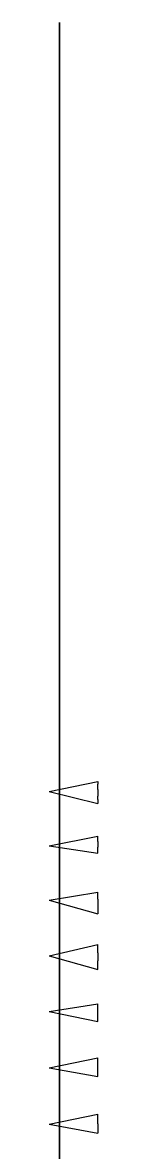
# Model space of a CAD drawing. Header units: metres. Extents: x 64 to 540, y -564 to -64.
# Drawn here: x 160.05 to 161.95, y -481.34 to -437.06 of the extents above; entities that cross this region are included whole.
import ezdxf

# ---------------------------------------------------------------- set-up
doc = ezdxf.new("R2010")
doc.units = ezdxf.units.M

msp = doc.modelspace()

# ---------------------------------------------------------------- linework, layer by layer
for p, q in [((160.446, -437.075), (160.446, -437.062)), ((160.446, -437.062), (160.446, -437.269)), ((160.446, -437.282), (160.446, -437.075)), ((160.446, -437.269), (160.446, -437.282)), ((160.446, -437.295), (160.446, -437.282)), ((160.446, -437.282), (160.446, -437.489)), ((160.446, -437.502), (160.446, -437.295)), ((160.446, -437.489), (160.446, -437.502)), ((160.446, -437.528), (160.446, -437.502)), ((160.446, -437.502), (160.446, -437.914)), ((160.446, -437.941), (160.446, -437.528)), ((160.446, -437.914), (160.446, -437.941)), ((160.446, -437.966), (160.446, -437.941)), ((160.446, -437.941), (160.446, -438.352)), ((160.446, -438.378), (160.446, -437.966)), ((160.446, -438.352), (160.446, -438.378)), ((160.446, -438.416), (160.446, -438.378)), ((160.446, -438.378), (160.446, -438.99)), ((160.446, -439.028), (160.446, -438.416)), ((160.446, -438.99), (160.446, -439.03)), ((160.446, -439.068), (160.446, -439.028)), ((160.446, -439.03), (160.446, -439.642)), ((160.446, -439.68), (160.446, -439.068)), ((160.446, -439.642), (160.446, -439.68)), ((160.446, -439.73), (160.446, -439.68)), ((160.446, -439.68), (160.446, -440.487)), ((160.446, -440.54), (160.446, -439.73)), ((160.446, -440.487), (160.446, -440.54)), ((160.446, -440.59), (160.446, -440.54)), ((160.446, -440.54), (160.446, -441.347)), ((160.446, -441.397), (160.446, -440.59)), ((160.446, -441.347), (160.446, -441.397)), ((160.446, -442.391), (160.446, -441.397)), ((160.446, -441.397), (160.446, -442.391)), ((160.446, -442.455), (160.446, -442.391)), ((160.446, -442.391), (160.446, -442.455)), ((160.446, -443.449), (160.446, -442.455)), ((160.446, -442.455), (160.446, -443.449)), ((160.446, -443.51), (160.446, -443.449)), ((160.446, -443.449), (160.446, -443.51)), ((160.446, -444.681), (160.446, -443.51)), ((160.446, -443.51), (160.446, -444.681)), ((160.446, -444.757), (160.446, -444.681)), ((160.446, -444.681), (160.446, -444.757)), ((160.446, -445.928), (160.446, -444.757)), ((160.446, -444.757), (160.446, -445.928)), ((160.446, -446), (160.446, -445.928)), ((160.446, -445.928), (160.446, -446)), ((160.446, -446.083), (160.446, -446)), ((160.446, -446), (160.446, -447.336)), ((160.446, -447.423), (160.446, -446.083)), ((160.446, -447.336), (160.446, -447.423)), ((160.446, -447.505), (160.446, -447.423)), ((160.446, -447.423), (160.446, -448.758)), ((160.446, -448.841), (160.446, -447.505)), ((160.446, -448.758), (160.446, -448.841)), ((160.446, -448.933), (160.446, -448.841)), ((160.446, -448.841), (160.446, -450.328)), ((160.446, -450.425), (160.446, -448.933)), ((160.446, -450.328), (160.446, -450.425)), ((160.446, -450.517), (160.446, -450.425)), ((160.446, -450.425), (160.446, -451.912)), ((160.446, -452.004), (160.446, -450.517)), ((160.446, -451.912), (160.446, -452.004)), ((160.446, -452.105), (160.446, -452.004)), ((160.446, -452.004), (160.446, -453.629)), ((160.446, -453.735), (160.446, -452.105)), ((160.446, -453.629), (160.446, -453.735)), ((160.446, -453.835), (160.446, -453.735)), ((160.446, -453.735), (160.446, -455.359)), ((160.446, -455.459), (160.446, -453.835)), ((160.446, -455.359), (160.446, -455.459)), ((160.446, -457.205), (160.446, -455.459)), ((160.446, -455.459), (160.446, -455.567)), ((160.446, -455.567), (160.446, -457.313)), ((160.446, -457.319), (160.446, -457.205)), ((160.446, -457.313), (160.446, -457.426)), ((160.446, -459.064), (160.446, -457.319)), ((160.446, -457.426), (160.446, -459.172)), ((160.446, -459.172), (160.446, -459.064)), ((160.446, -461.021), (160.446, -459.172)), ((160.446, -459.172), (160.446, -461.021)), ((160.446, -461.141), (160.446, -461.021)), ((160.446, -461.021), (160.446, -461.141)), ((160.446, -462.99), (160.446, -461.141)), ((160.446, -461.141), (160.446, -462.99)), ((160.446, -463.104), (160.446, -462.99)), ((160.446, -462.99), (160.446, -463.104)), ((160.446, -463.224), (160.446, -463.104)), ((160.446, -463.104), (160.446, -465.038)), ((160.446, -465.158), (160.446, -463.224)), ((160.446, -465.038), (160.446, -465.165)), ((160.446, -465.284), (160.446, -465.158)), ((160.446, -465.165), (160.446, -467.099)), ((160.446, -467.218), (160.446, -465.284)), ((160.446, -466.356), (160.446, -466.337)), ((160.446, -466.337), (160.446, -466.356)), ((160.446, -466.384), (160.446, -466.356)), ((160.446, -466.356), (160.446, -466.384)), ((160.446, -466.411), (160.446, -466.384)), ((160.446, -466.384), (160.446, -466.411)), ((160.446, -466.458), (160.446, -466.411)), ((160.446, -466.411), (160.446, -466.458)), ((160.446, -466.504), (160.446, -466.458)), ((160.446, -466.458), (160.446, -466.504)), ((160.446, -466.569), (160.446, -466.504)), ((160.446, -466.504), (160.446, -466.569)), ((160.446, -466.57), (160.446, -466.569)), ((160.446, -466.569), (160.446, -466.635)), ((160.446, -466.635), (160.446, -466.57)), ((160.446, -466.718), (160.446, -466.635)), ((160.446, -466.635), (160.446, -466.718)), ((160.046, -467.196), (161.946, -466.8)), ((160.446, -466.802), (160.446, -466.718)), ((160.446, -466.718), (160.446, -466.802)), ((160.446, -466.903), (160.446, -466.802)), ((160.446, -466.802), (160.446, -466.903)), ((160.446, -467.003), (160.446, -466.903)), ((160.446, -466.903), (160.446, -467.003)), ((160.446, -467.005), (160.446, -467.003)), ((160.446, -467.003), (160.446, -467.124)), ((160.446, -467.124), (160.446, -467.005)), ((160.446, -467.099), (160.446, -467.218)), ((160.446, -467.241), (160.446, -467.124)), ((160.446, -467.124), (160.446, -467.241)), ((161.946, -466.8), (161.946, -466.902)), ((161.946, -467.003), (161.946, -466.902)), ((161.946, -467.122), (161.946, -467.003)), ((161.946, -467.122), (161.946, -467.241)), ((160.046, -467.196), (161.946, -467.668)), ((160.446, -467.342), (160.446, -467.218)), ((160.446, -467.218), (160.446, -467.342)), ((160.446, -467.378), (160.446, -467.241)), ((160.446, -467.241), (160.446, -467.378)), ((160.446, -469.342), (160.446, -467.342)), ((160.446, -467.342), (160.446, -469.342)), ((160.446, -467.512), (160.446, -467.378)), ((160.446, -467.378), (160.446, -467.512)), ((160.446, -467.517), (160.446, -467.512)), ((160.446, -467.512), (160.446, -467.517)), ((160.446, -467.671), (160.446, -467.517)), ((160.446, -467.517), (160.446, -467.671)), ((161.946, -467.241), (161.946, -467.378)), ((161.946, -467.514), (161.946, -467.378)), ((161.946, -467.514), (161.946, -467.668)), ((160.446, -467.825), (160.446, -467.671)), ((160.446, -467.671), (160.446, -467.825)), ((160.446, -467.993), (160.446, -467.825)), ((160.446, -467.825), (160.446, -467.993)), ((160.446, -467.995), (160.446, -467.993)), ((160.446, -467.993), (160.446, -468.166)), ((160.446, -468.166), (160.446, -467.995)), ((160.446, -468.353), (160.446, -468.166)), ((160.446, -468.166), (160.446, -468.353)), ((160.446, -468.54), (160.446, -468.353)), ((160.446, -468.353), (160.446, -468.54)), ((160.446, -468.743), (160.446, -468.54)), ((160.446, -468.54), (160.446, -468.743)), ((160.446, -468.946), (160.446, -468.743)), ((160.446, -468.743), (160.446, -468.946)), ((160.046, -469.326), (161.946, -468.943)), ((160.046, -469.326), (161.946, -469.613)), ((160.446, -469.161), (160.446, -468.946)), ((160.446, -468.946), (160.446, -469.161)), ((160.446, -469.165), (160.446, -469.161)), ((160.446, -469.161), (160.446, -469.383)), ((160.446, -469.383), (160.446, -469.165)), ((161.946, -469.161), (161.946, -468.943)), ((161.946, -469.161), (161.946, -469.38)), ((160.446, -469.472), (160.446, -469.342)), ((160.446, -469.342), (160.446, -469.472)), ((160.446, -469.613), (160.446, -469.383)), ((160.446, -469.383), (160.446, -469.613)), ((160.446, -471.472), (160.446, -469.472)), ((160.446, -469.472), (160.446, -471.472)), ((160.446, -469.616), (160.446, -469.613)), ((160.446, -469.613), (160.446, -469.85)), ((160.446, -469.85), (160.446, -469.616)), ((161.946, -469.613), (161.946, -469.38)), ((160.446, -470.093), (160.446, -469.85)), ((160.446, -469.85), (160.446, -470.093)), ((160.446, -470.097), (160.446, -470.093)), ((160.446, -470.093), (160.446, -470.097)), ((160.446, -470.341), (160.446, -470.097)), ((160.446, -470.097), (160.446, -470.341)), ((160.446, -470.602), (160.446, -470.341)), ((160.446, -470.341), (160.446, -470.602)), ((160.446, -470.859), (160.446, -470.602)), ((160.446, -470.602), (160.446, -470.859)), ((160.446, -470.863), (160.446, -470.859)), ((160.446, -470.859), (160.446, -470.863)), ((160.446, -471.137), (160.446, -470.863)), ((160.446, -470.863), (160.446, -471.137)), ((160.046, -471.457), (161.946, -471.137)), ((160.046, -471.457), (161.946, -471.984)), ((160.446, -471.411), (160.446, -471.137)), ((160.446, -471.137), (160.446, -471.411)), ((160.446, -471.416), (160.446, -471.411)), ((160.446, -471.411), (160.446, -471.698)), ((160.446, -471.698), (160.446, -471.416)), ((160.446, -471.599), (160.446, -471.472)), ((160.446, -471.472), (160.446, -473.523)), ((161.946, -471.411), (161.946, -471.137)), ((161.946, -471.411), (161.946, -471.698)), ((160.446, -473.645), (160.446, -471.599)), ((160.446, -471.702), (160.446, -471.698)), ((160.446, -471.698), (160.446, -471.98)), ((160.446, -471.989), (160.446, -471.702)), ((160.446, -471.98), (160.446, -471.989)), ((160.446, -472.282), (160.446, -471.989)), ((160.446, -471.989), (160.446, -472.282)), ((161.946, -471.698), (161.946, -471.984)), ((160.446, -472.287), (160.446, -472.282)), ((160.446, -472.282), (160.446, -472.58)), ((160.446, -472.58), (160.446, -472.287)), ((160.446, -472.585), (160.446, -472.58)), ((160.446, -472.58), (160.446, -472.585)), ((160.446, -472.894), (160.446, -472.585)), ((160.446, -472.585), (160.446, -472.894)), ((160.046, -473.636), (161.946, -473.198)), ((160.446, -473.198), (160.446, -472.894)), ((160.446, -472.894), (160.446, -473.198)), ((160.446, -473.203), (160.446, -473.198)), ((160.446, -473.198), (160.446, -473.512)), ((160.446, -473.523), (160.446, -473.203)), ((161.946, -473.517), (161.946, -473.198)), ((160.046, -473.636), (161.946, -474.165)), ((160.446, -473.512), (160.446, -473.523)), ((160.446, -473.842), (160.446, -473.523)), ((160.446, -473.523), (160.446, -473.842)), ((160.446, -473.523), (160.446, -473.652)), ((160.446, -473.778), (160.446, -473.645)), ((160.446, -473.652), (160.446, -475.698)), ((161.946, -473.517), (161.946, -473.837)), ((160.446, -475.824), (160.446, -473.778)), ((160.446, -474.17), (160.446, -473.842)), ((160.446, -473.842), (160.446, -474.17)), ((160.446, -474.499), (160.446, -474.17)), ((160.446, -474.17), (160.446, -474.499)), ((161.946, -474.165), (161.946, -473.837)), ((160.446, -474.83), (160.446, -474.499)), ((160.446, -474.499), (160.446, -474.83)), ((160.446, -474.836), (160.446, -474.83)), ((160.446, -474.83), (160.446, -475.162)), ((160.446, -475.173), (160.446, -474.836)), ((160.046, -475.816), (161.946, -475.512)), ((160.446, -475.162), (160.446, -475.173)), ((160.446, -475.517), (160.446, -475.173)), ((160.446, -475.173), (160.446, -475.506)), ((160.446, -475.506), (160.446, -475.517)), ((160.446, -475.862), (160.446, -475.517)), ((160.446, -475.517), (160.446, -475.851)), ((161.946, -475.856), (161.946, -475.512)), ((160.046, -475.816), (161.946, -476.208)), ((160.446, -475.698), (160.446, -475.824)), ((160.446, -475.952), (160.446, -475.824)), ((160.446, -475.824), (160.446, -477.896)), ((160.446, -475.851), (160.446, -475.862)), ((160.446, -476.213), (160.446, -475.862)), ((160.446, -475.862), (160.446, -476.213)), ((160.446, -478.024), (160.446, -475.952)), ((161.946, -476.208), (161.946, -475.856)), ((160.446, -476.565), (160.446, -476.213)), ((160.446, -476.213), (160.446, -476.565)), ((160.446, -476.917), (160.446, -476.565)), ((160.446, -476.565), (160.446, -476.917)), ((160.446, -476.922), (160.446, -476.917)), ((160.446, -476.917), (160.446, -476.922)), ((160.446, -477.274), (160.446, -476.922)), ((160.446, -476.922), (160.446, -477.274)), ((160.446, -477.636), (160.446, -477.274)), ((160.446, -477.274), (160.446, -477.28)), ((160.446, -477.28), (160.446, -477.636)), ((160.046, -478.023), (161.946, -477.636)), ((160.446, -477.999), (160.446, -477.636)), ((160.446, -477.636), (160.446, -477.642)), ((160.446, -477.642), (160.446, -477.999)), ((161.946, -477.999), (161.946, -477.636)), ((160.046, -478.023), (161.946, -478.365)), ((160.446, -477.896), (160.446, -478.031)), ((160.446, -478.005), (160.446, -477.999)), ((160.446, -477.999), (160.446, -478.371)), ((160.446, -478.371), (160.446, -478.005)), ((160.446, -478.159), (160.446, -478.024)), ((160.446, -478.031), (160.446, -480.103)), ((160.446, -480.231), (160.446, -478.159)), ((161.946, -478.365), (161.946, -477.999)), ((160.446, -478.732), (160.446, -478.371)), ((160.446, -478.371), (160.446, -478.732)), ((160.446, -478.738), (160.446, -478.732)), ((160.446, -478.732), (160.446, -478.738)), ((160.446, -479.107), (160.446, -478.738)), ((160.446, -478.738), (160.446, -479.107)), ((160.446, -479.477), (160.446, -479.107)), ((160.446, -479.107), (160.446, -479.477)), ((160.446, -479.844), (160.446, -479.477)), ((160.446, -479.477), (160.446, -479.844)), ((160.046, -480.23), (161.946, -479.844)), ((160.446, -479.849), (160.446, -479.844)), ((160.446, -479.844), (160.446, -480.216)), ((160.446, -480.216), (160.446, -479.849)), ((161.946, -480.216), (161.946, -479.844)), ((160.046, -480.23), (161.946, -480.589)), ((160.446, -480.103), (160.446, -480.231)), ((160.446, -480.589), (160.446, -480.216)), ((160.446, -480.216), (160.446, -480.589)), ((160.446, -480.36), (160.446, -480.231)), ((160.446, -480.231), (160.446, -482.308)), ((160.446, -482.437), (160.446, -480.36)), ((161.946, -480.216), (161.946, -480.589)), ((160.446, -480.969), (160.446, -480.589)), ((160.446, -480.589), (160.446, -480.969)), ((160.446, -481.342), (160.446, -480.969)), ((160.446, -480.969), (160.446, -481.342))]:
    msp.add_line(p, q)

doc.saveas('drawing.dxf')
